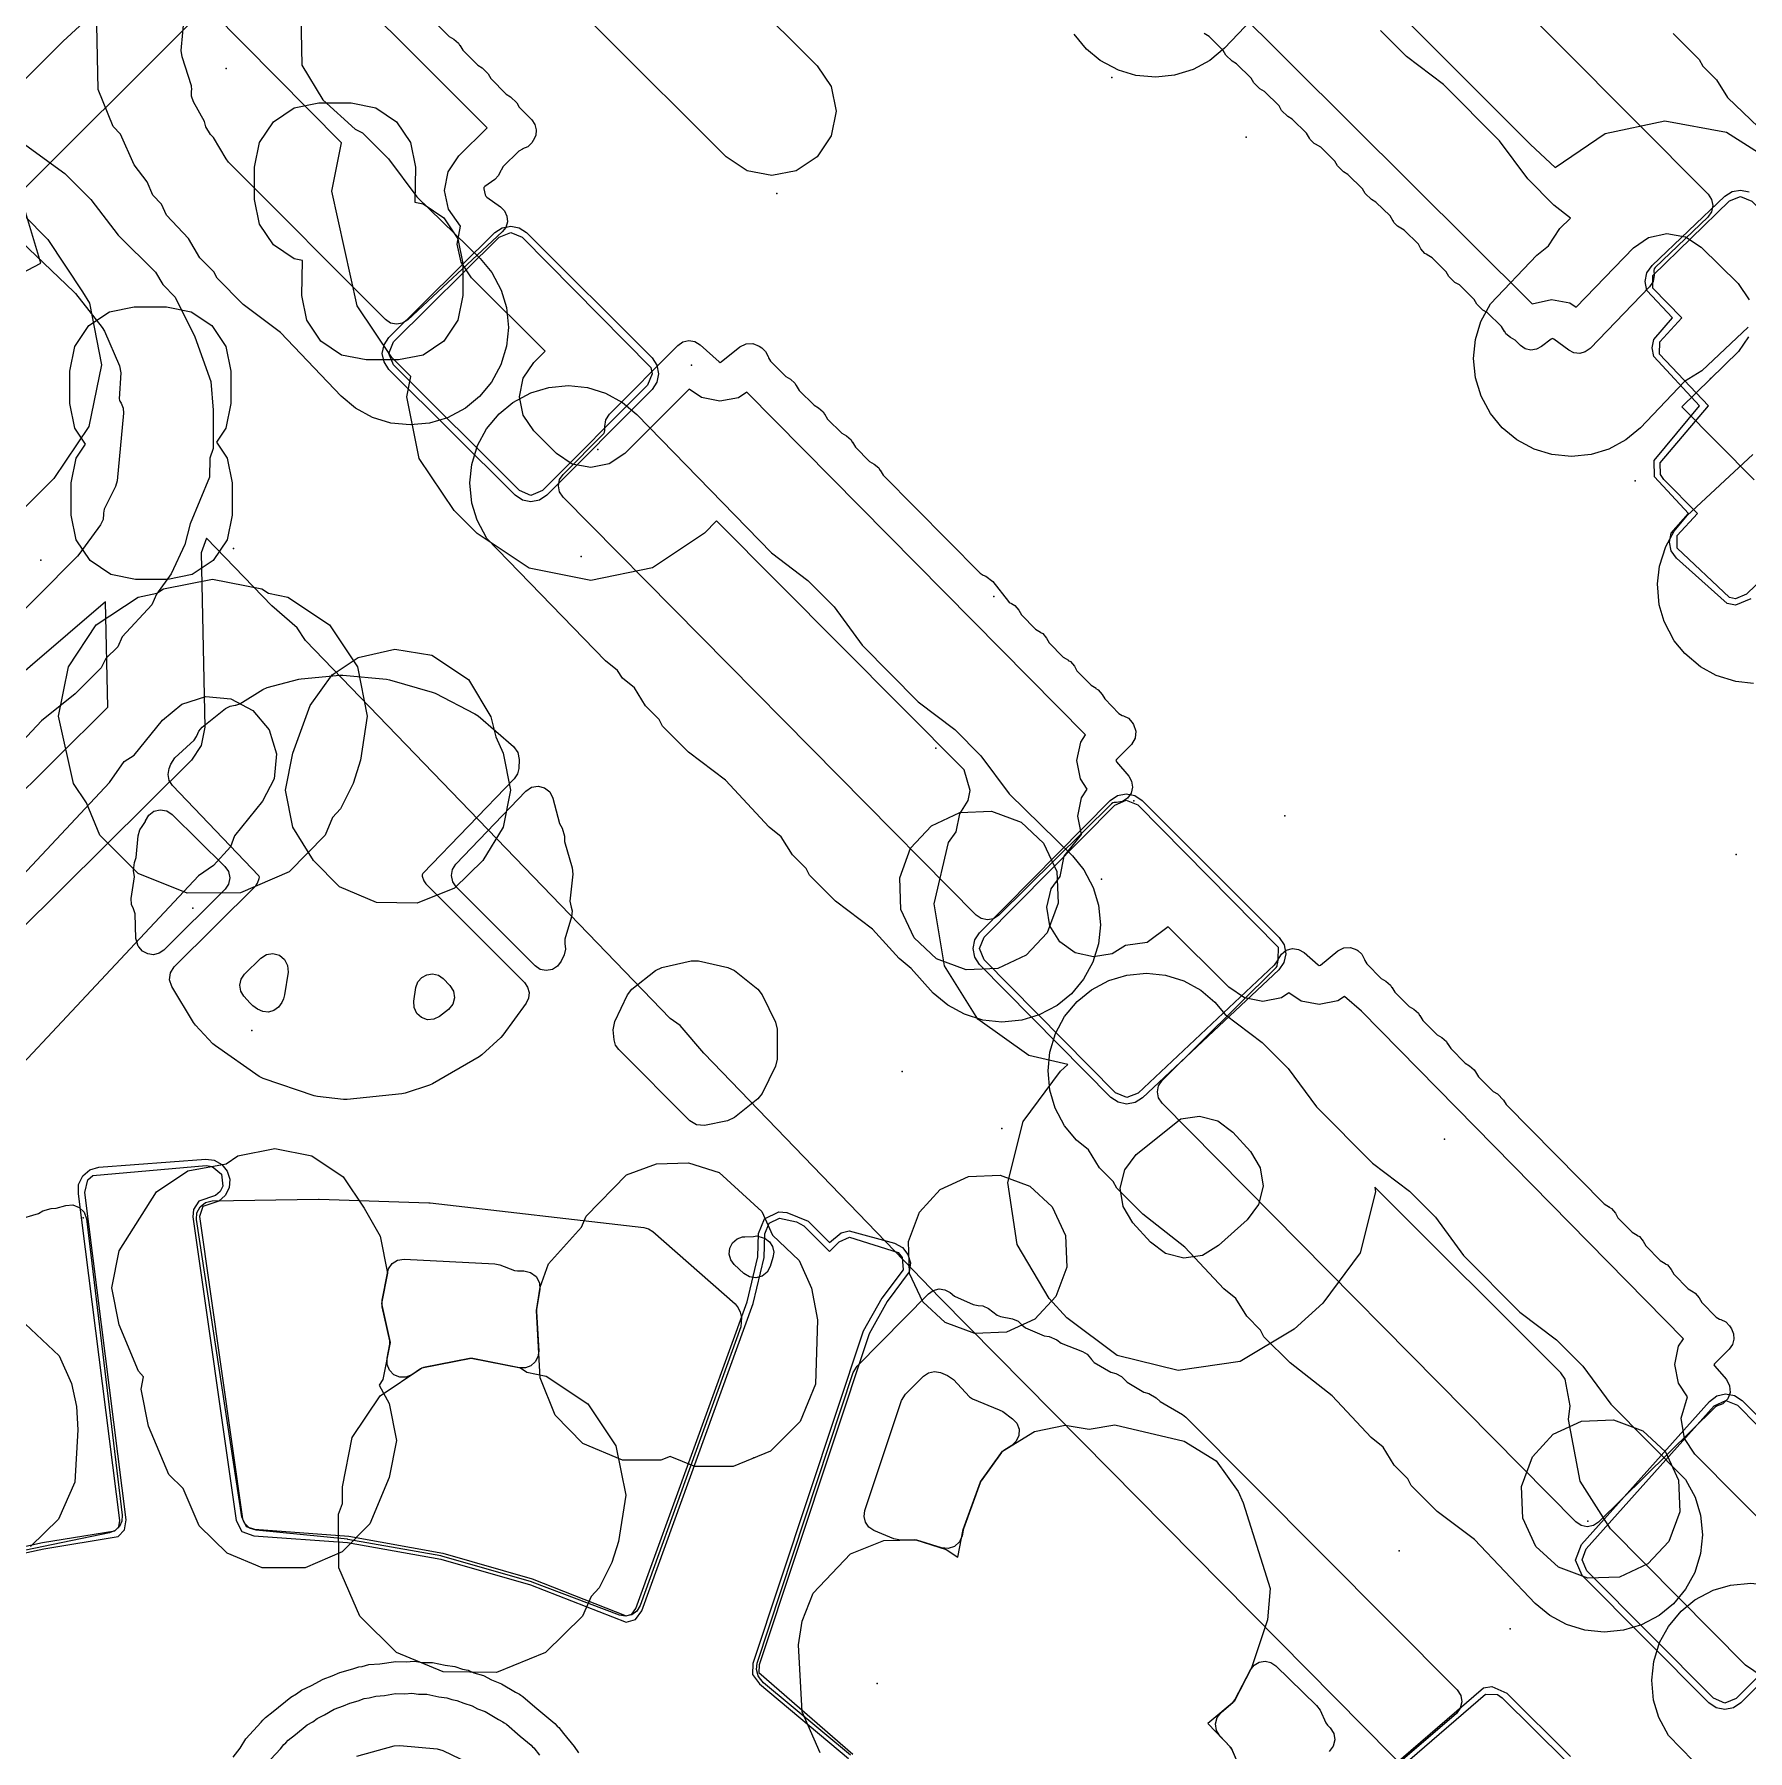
# Model space of a CAD drawing. Header units: metres. Extents: x -2677 to -840, y 169 to 1487.
# Drawn here: x -2254.5 to -2201.3, y 759.4 to 812.7 of the extents above; entities that cross this region are included whole.
import ezdxf

# ---------------------------------------------------------------- set-up
doc = ezdxf.new("R2010")
doc.units = ezdxf.units.M
for name, color, linetype in [('AI_GREENING_ALLOWED_ZONE', 4, 'Continuous'), ('AI_GREENING_EXCLUSIONS', 1, 'Continuous'), ('AI_GREENING_LAWN', 82, 'Continuous'), ('AI_GREENING_REJECTED', 6, 'Continuous')]:
    doc.layers.add(name, color=color, linetype=linetype)

msp = doc.modelspace()

# ---------------------------------------------------------------- linework, layer by layer
at = {"layer": 'AI_GREENING_ALLOWED_ZONE'}
for points in [[(-2248.009, 782.813), (-2248.105, 782.974), (-2248.134, 783.16), (-2248.093, 783.344), (-2247.987, 783.499), (-2247.484, 783.997), (-2247.31, 784.11), (-2247.105, 784.142), (-2246.905, 784.088), (-2246.744, 783.957), (-2246.649, 783.773), (-2246.638, 783.565), (-2246.749, 782.857), (-2246.783, 782.738), (-2246.833, 782.622), (-2246.931, 782.473), (-2247.075, 782.368), (-2247.247, 782.32), (-2247.425, 782.336), (-2247.586, 782.413), (-2247.733, 782.52), (-2247.815, 782.594), (-2248.009, 782.813)], [(-2241.927, 782.189), (-2242.104, 782.1), (-2242.302, 782.086), (-2242.489, 782.15), (-2242.637, 782.282), (-2242.722, 782.461), (-2242.731, 782.659), (-2242.664, 783.085), (-2242.604, 783.257), (-2242.485, 783.396), (-2242.325, 783.483), (-2242.144, 783.507), (-2241.967, 783.465), (-2241.817, 783.361), (-2241.608, 783.152), (-2241.494, 782.976), (-2241.463, 782.769), (-2241.518, 782.568), (-2241.652, 782.406), (-2241.927, 782.189)], [(-2243.544, 774.217), (-2243.517, 774.349), (-2243.402, 774.514), (-2243.231, 774.621), (-2243.032, 774.651), (-2240.21, 774.507), (-2240.055, 774.474), (-2239.601, 774.298), (-2239.511, 774.281), (-2239.308, 774.281), (-2239.099, 774.235), (-2238.928, 774.106), (-2238.827, 773.916), (-2238.815, 773.702), (-2238.914, 773.081), (-2238.917, 773.028), (-2238.849, 771.795), (-2238.872, 771.615), (-2238.957, 771.456), (-2239.094, 771.337), (-2239.264, 771.275), (-2239.446, 771.277), (-2240.899, 771.566), (-2240.996, 771.566), (-2242.43, 771.281), (-2242.519, 771.244), (-2242.793, 771.061), (-2242.973, 770.987), (-2243.168, 770.987), (-2243.348, 771.061), (-2243.486, 771.199), (-2243.561, 771.379), (-2243.561, 771.574), (-2243.475, 772.005), (-2243.476, 772.107), (-2243.714, 773.166), (-2243.716, 773.373), (-2243.548, 774.218), (-2243.544, 774.217)], [(-2228.436, 766.226), (-2228.59, 766.329), (-2228.695, 766.48), (-2228.739, 766.66), (-2228.714, 766.844), (-2227.577, 770.261), (-2227.456, 770.456), (-2226.897, 771.014), (-2226.737, 771.121), (-2226.549, 771.16), (-2226.36, 771.125), (-2226.145, 771.04), (-2225.96, 770.913), (-2225.461, 770.368), (-2225.37, 770.306), (-2224.54, 769.974), (-2224.432, 769.915), (-2224.123, 769.692), (-2223.99, 769.55), (-2223.922, 769.367), (-2223.929, 769.172), (-2224.01, 768.995), (-2224.152, 768.862), (-2224.398, 768.71), (-2224.468, 768.644), (-2225.102, 767.761), (-2225.134, 767.7), (-2225.651, 766.269), (-2225.661, 766.233), (-2225.696, 766.06), (-2225.778, 765.868), (-2225.932, 765.726), (-2226.129, 765.66), (-2226.337, 765.68), (-2227.096, 765.92), (-2227.177, 765.931), (-2227.604, 765.92), (-2227.814, 765.96), (-2228.436, 766.226)]]:
    msp.add_lwpolyline(points, close=True, dxfattribs=at)
msp.add_lwpolyline([(-2217.038, 758.785), (-2217.311, 759.43), (-2217.361, 759.506), (-2217.685, 759.841), (-2217.793, 760.013), (-2217.824, 760.214), (-2217.773, 760.411), (-2217.647, 760.571), (-2217.278, 760.882), (-2217.278, 760.882), (-2217.218, 760.958), (-2216.737, 761.889), (-2216.623, 762.035), (-2216.463, 762.129), (-2216.281, 762.159), (-2216.099, 762.12), (-2215.945, 762.018), (-2214.677, 760.788), (-2214.57, 760.637), (-2214.391, 760.244), (-2214.34, 760.172), (-2214.26, 760.092), (-2214.148, 759.921), (-2214.114, 759.72), (-2214.162, 759.522), (-2214.286, 759.36)], dxfattribs=at)
at = {"layer": 'AI_GREENING_EXCLUSIONS'}
for points in [[(-2241.195, 823.897), (-2253.628, 812.473), (-2259.132, 807)], [(-2238.901, 820.377), (-2230.197, 811.715), (-2229.763, 811.067), (-2229.61, 810.301), (-2229.762, 809.536), (-2230.195, 808.887), (-2230.844, 808.453), (-2231.609, 808.3), (-2232.374, 808.452), (-2233.024, 808.885), (-2240.79, 816.642)], [(-2215.861, 817.102), (-2208.036, 809.269), (-2207.266, 808.554), (-2205.716, 809.607), (-2203.86, 810.001), (-2201.94, 809.655), (-2200.298, 808.602)], [(-2198.87, 764.501), (-2202.922, 768.59), (-2203.245, 769.078), (-2203.356, 769.713), (-2203.152, 770.368), (-2203.437, 770.799), (-2203.548, 771.372), (-2203.431, 771.946), (-2203.279, 772.172), (-2213.288, 782.354), (-2213.81, 782.81), (-2214.024, 782.668), (-2214.598, 782.556), (-2215.156, 782.666), (-2215.545, 782.921), (-2215.772, 782.769), (-2216.346, 782.655), (-2216.92, 782.769), (-2217.407, 783.094), (-2219.289, 784.974), (-2219.946, 784.483), (-2220.621, 784.385), (-2221.029, 784.13), (-2221.606, 784.034), (-2222.177, 784.165), (-2222.177, 784.165), (-2222.653, 784.505), (-2222.963, 785.002), (-2223.06, 785.579), (-2222.928, 786.149), (-2222.65, 786.538), (-2222.521, 787.166), (-2221.988, 787.835), (-2222.101, 788.405), (-2221.987, 788.979), (-2221.807, 789.25), (-2222.014, 789.562), (-2222.125, 790.137), (-2222.009, 790.709), (-2221.855, 790.937), (-2232.383, 801.572), (-2232.642, 801.401), (-2233.218, 801.291), (-2233.792, 801.41), (-2234.178, 801.673), (-2236.172, 799.672), (-2236.658, 799.346), (-2237.232, 799.231), (-2237.806, 799.344), (-2238.293, 799.669), (-2239.001, 800.375), (-2239.327, 800.861), (-2239.442, 801.435), (-2239.329, 802.009), (-2239.005, 802.496), (-2238.652, 802.85), (-2240.937, 805.129), (-2241.261, 805.609), (-2241.378, 806.176), (-2241.275, 806.731), (-2241.652, 807.258), (-2241.773, 807.839), (-2241.659, 808.422), (-2241.328, 808.915), (-2240.451, 809.781), (-2246.537, 815.87)], [(-2219.261, 815.544), (-2207.981, 804.323), (-2207.382, 804.457), (-2206.807, 804.345), (-2206.61, 804.214), (-2204.836, 806.054), (-2204.367, 806.377), (-2203.795, 806.501), (-2203.219, 806.398), (-2202.727, 806.082), (-2201.582, 804.954), (-2201.241, 804.439)], [(-2248.209, 814.507), (-2259.413, 803.345)], [(-2215.637, 814.269), (-2217.542, 812.259), (-2217.994, 811.879), (-2218.519, 811.596), (-2219.09, 811.418), (-2219.67, 811.357), (-2220.293, 811.415), (-2220.838, 811.577), (-2221.405, 811.879), (-2221.827, 812.223), (-2222.215, 812.69)], [(-2246.241, 813.296), (-2246.206, 811.736), (-2245.561, 810.655), (-2244.555, 809.747), (-2244.324, 809.63), (-2243.513, 808.819), (-2242.637, 807.637), (-2240.666, 805.722), (-2240.307, 805.287), (-2240.02, 804.746), (-2239.854, 804.204), (-2239.792, 803.587), (-2239.851, 803), (-2240.028, 802.421), (-2240.316, 801.889), (-2240.689, 801.437), (-2241.126, 801.078), (-2241.678, 800.782), (-2242.238, 800.613), (-2242.84, 800.556), (-2243.441, 800.617), (-2244.012, 800.793), (-2244.537, 801.078), (-2244.982, 801.447), (-2246.873, 803.426), (-2248.032, 804.301), (-2248.842, 805.112), (-2248.947, 805.315), (-2249.376, 805.744), (-2249.376, 805.744), (-2249.732, 806.347), (-2250.418, 807.07), (-2250.567, 807.416), (-2250.841, 807.689), (-2251.018, 808.106), (-2251.422, 808.637), (-2251.845, 809.583), (-2252.068, 809.824), (-2252.535, 810.976), (-2252.574, 812.987)], [(-2199.738, 760.946), (-2201.356, 762.037), (-2205.548, 766.273), (-2206.485, 767.753), (-2206.857, 769.668), (-2206.797, 770.095), (-2206.956, 770.917), (-2207.087, 771.114), (-2212.871, 776.886), (-2212.849, 776.738), (-2213.324, 774.846), (-2214.486, 773.279), (-2215.376, 772.474), (-2217.05, 771.471), (-2218.98, 771.186), (-2220.872, 771.661), (-2222.438, 772.824), (-2222.985, 773.428), (-2223.987, 775.101), (-2224.273, 777.031), (-2223.798, 778.923), (-2222.635, 780.49), (-2222.408, 780.696), (-2223.615, 780.974), (-2225.203, 782.107), (-2226.236, 783.762), (-2226.558, 785.686), (-2226.119, 787.587), (-2225.879, 787.924), (-2225.766, 788.479), (-2225.503, 788.896), (-2225.442, 789.208), (-2225.442, 789.208), (-2225.633, 789.85), (-2233.32, 797.576), (-2233.693, 797.201), (-2235.314, 796.115), (-2237.226, 795.731), (-2239.14, 796.109), (-2240.764, 797.19), (-2241.472, 797.896), (-2242.559, 799.517), (-2242.942, 801.429), (-2242.818, 802.061), (-2243.408, 802.65), (-2244.487, 804.252), (-2245.273, 807.817), (-2244.979, 809.321), (-2249.025, 813.408)], [(-2201.268, 803.589), (-2202.708, 802.242), (-2203.252, 801.902), (-2204.611, 800.465), (-2205.068, 800.09), (-2205.602, 799.805), (-2206.151, 799.637), (-2206.759, 799.574), (-2207.369, 799.637), (-2207.92, 799.804), (-2208.453, 800.09), (-2208.911, 800.465), (-2209.276, 800.909), (-2209.569, 801.452), (-2209.741, 802.02), (-2209.8, 802.618), (-2209.741, 803.208), (-2209.572, 803.766), (-2209.276, 804.32), (-2207.836, 805.832), (-2207.473, 806.123), (-2207.12, 806.654), (-2206.789, 806.984), (-2207.306, 807.387), (-2208.116, 808.197), (-2208.992, 809.38), (-2210.733, 811.134), (-2211.883, 812.002), (-2212.694, 812.812)], [(-2203.598, 812.715), (-2202.788, 811.905), (-2202.682, 811.701), (-2202.253, 811.273), (-2201.912, 810.722), (-2200.477, 809.351)], [(-2257.854, 810.105), (-2254.097, 806.317), (-2253.02, 804.691), (-2252.809, 804.336), (-2252.436, 802.421), (-2252.824, 800.509), (-2253.915, 798.892), (-2259.126, 793.722)], [(-2254.781, 809.242), (-2253.576, 808.367), (-2252.766, 807.556), (-2251.915, 806.453), (-2250.754, 805.305), (-2250.524, 804.917), (-2250.146, 804.527), (-2249.536, 803.295), (-2249.032, 801.904), (-2248.964, 801.011), (-2248.964, 799.824), (-2249.068, 799.523), (-2249.082, 798.931), (-2249.68, 797.487), (-2249.847, 796.843), (-2250.269, 795.934), (-2250.723, 795.301), (-2250.865, 794.97), (-2251.789, 793.972), (-2251.93, 793.668), (-2252.299, 793.3), (-2252.44, 793.011), (-2253.25, 792.201), (-2254.301, 791.367), (-2257.898, 787.525)], [(-2201.185, 795.154), (-2201.666, 794.96), (-2201.926, 795.009), (-2201.926, 795.009), (-2203.496, 796.419), (-2203.657, 796.647), (-2203.716, 796.92), (-2203.664, 797.195), (-2203.124, 797.805), (-2204.175, 798.941), (-2204.191, 799.451), (-2202.779, 801.147), (-2204.205, 802.682), (-2204.257, 802.947), (-2204.204, 803.212), (-2203.617, 803.881), (-2204.42, 804.732), (-2204.475, 805.008), (-2204.418, 805.283), (-2204.257, 805.513), (-2201.992, 807.661), (-2201.766, 807.805), (-2201.504, 807.853), (-2201.242, 807.8)], [(-2256.556, 804.414), (-2254.32, 805.582), (-2254.905, 807.552)], [(-2201.258, 803.291), (-2201.566, 802.833), (-2203.329, 801.123), (-2201.081, 798.852)], [(-2201.105, 792.522), (-2201.658, 792.584), (-2202.266, 792.776), (-2202.755, 793.046), (-2203.24, 793.454), (-2203.565, 793.856), (-2203.879, 794.453), (-2204.03, 794.968), (-2204.088, 795.623), (-2204.027, 796.171), (-2203.831, 796.786), (-2203.831, 796.786), (-2203.573, 797.254), (-2203.162, 797.746), (-2201.129, 799.639)], [(-2208.834, 755.688), (-2226.373, 773.439), (-2233.718, 781.044), (-2234.452, 781.909), (-2234.76, 782.123), (-2246.097, 793.86), (-2246.354, 794.259), (-2247.14, 794.939), (-2249.167, 797.038), (-2249.339, 796.586), (-2249.223, 791.176), (-2249.339, 790.603), (-2249.639, 790.145), (-2255.01, 784.817)], [(-2257.122, 786.947), (-2252.236, 791.794), (-2252.307, 795.06), (-2256.929, 791.111)], [(-2272.195, 768.089), (-2252.181, 789.449), (-2251.724, 790.106), (-2251.416, 790.301), (-2250.539, 791.387), (-2249.94, 791.887), (-2249.195, 792.12), (-2248.418, 792.05), (-2247.727, 791.688), (-2247.227, 791.089), (-2246.994, 790.344), (-2247.064, 789.567), (-2247.426, 788.876), (-2248.301, 787.791), (-2248.426, 787.45), (-2248.954, 786.876), (-2249.415, 786.551), (-2269.124, 765.516)], [(-2272.195, 768.089), (-2252.181, 789.449), (-2251.724, 790.106), (-2251.416, 790.301), (-2250.539, 791.387), (-2249.94, 791.887), (-2249.195, 792.12), (-2248.418, 792.05), (-2247.727, 791.688), (-2247.227, 791.089), (-2246.994, 790.344), (-2247.064, 789.567), (-2247.426, 788.876), (-2248.301, 787.791), (-2248.426, 787.45), (-2248.954, 786.876), (-2249.415, 786.551), (-2269.124, 765.516)], [(-2256.351, 765.396), (-2254.267, 765.849), (-2252.016, 766.206), (-2251.896, 766.331), (-2251.867, 766.535), (-2253.149, 776.677), (-2253.143, 776.97), (-2253.018, 777.236), (-2252.795, 777.427), (-2252.513, 777.509), (-2249.195, 777.752), (-2248.93, 777.721), (-2248.696, 777.592), (-2248.527, 777.386), (-2248.448, 777.132), (-2248.469, 776.866), (-2248.589, 776.627), (-2248.788, 776.451), (-2249.283, 776.288), (-2249.391, 775.976), (-2248.056, 766.582), (-2247.942, 766.346), (-2247.676, 766.258), (-2244.752, 766.043), (-2241.83, 765.521), (-2239.047, 764.723), (-2236.131, 763.576), (-2235.957, 763.628), (-2235.83, 763.804), (-2232.373, 773.327), (-2232.041, 774.724), (-2232.022, 775.445), (-2231.834, 775.904), (-2231.388, 776.123), (-2231.137, 776.101), (-2230.472, 775.824), (-2229.815, 775.166), (-2229.448, 775.469), (-2229.204, 775.53), (-2227.793, 775.143), (-2227.55, 775.011), (-2227.378, 774.796), (-2227.301, 774.531), (-2227.334, 774.257), (-2228.023, 773.334), (-2228.582, 772.331), (-2231.997, 762.045), (-2232.008, 761.811), (-2229.084, 759.28)], [(-2256.296, 765.204), (-2254.224, 765.653), (-2251.918, 766.03), (-2251.717, 766.239), (-2251.667, 766.549), (-2252.952, 776.715), (-2252.859, 777.115), (-2252.7, 777.251), (-2249.18, 777.553), (-2248.991, 777.53), (-2248.703, 777.291), (-2248.662, 776.92), (-2248.747, 776.749), (-2248.89, 776.623), (-2249.408, 776.445), (-2249.578, 776.19), (-2249.591, 775.959), (-2248.251, 766.536), (-2248.077, 766.194), (-2247.703, 766.059), (-2244.787, 765.846), (-2241.885, 765.329), (-2239.102, 764.531), (-2236.135, 763.375), (-2235.843, 763.462), (-2235.646, 763.726), (-2232.182, 773.267), (-2231.842, 774.698), (-2231.822, 775.439), (-2231.687, 775.767), (-2231.369, 775.924), (-2230.836, 775.811), (-2230.614, 775.683), (-2229.816, 774.883), (-2229.514, 775.185), (-2229.192, 775.33), (-2227.679, 774.858), (-2227.555, 774.704), (-2227.524, 774.319), (-2228.191, 773.442), (-2228.766, 772.411), (-2232.192, 762.093), (-2232.201, 761.75), (-2231.988, 761.464), (-2229.227, 759.14)], [(-2254.976, 772.803), (-2253.752, 771.644), (-2253.366, 770.788), (-2253.211, 770.069), (-2253.172, 769.352), (-2253.266, 767.726), (-2253.764, 766.576), (-2254.641, 765.72)], [(-2230.104, 759.312), (-2230.661, 760.585), (-2230.776, 762.675), (-2230.66, 763.402), (-2230.32, 764.277), (-2229.16, 765.499), (-2228.13, 765.906), (-2228.13, 765.906), (-2227.136, 765.933), (-2226.187, 765.632), (-2225.828, 765.393), (-2225.658, 766.251), (-2225.122, 767.733), (-2224.44, 768.684), (-2223.445, 769.301), (-2222.492, 769.49), (-2221.744, 769.368), (-2220.947, 769.498), (-2218.796, 769.001), (-2217.801, 768.384), (-2217.119, 767.433), (-2216.96, 767.083), (-2216.119, 764.415), (-2216.2, 763.446), (-2216.704, 761.954), (-2217.241, 760.914), (-2218.055, 760.226), (-2217.329, 759.473), (-2217.029, 758.763)], [(-2201.446, 757.497), (-2203.75, 759.855), (-2204.047, 760.417), (-2204.207, 760.954), (-2204.266, 761.578), (-2204.204, 762.157), (-2204.021, 762.742), (-2203.75, 763.24), (-2203.351, 763.721), (-2202.931, 764.063), (-2202.931, 764.063), (-2202.353, 764.37), (-2201.82, 764.528), (-2201.19, 764.587), (-2200.632, 764.528), (-2200.025, 764.339), (-2199.521, 764.063), (-2199.059, 763.678), (-2197.166, 761.672), (-2196.052, 760.814), (-2195.242, 760.004), (-2195.13, 759.785), (-2194.712, 759.367)], [(-2248.347, 759.185), (-2248.122, 759.464), (-2247.944, 759.751), (-2247.474, 760.267), (-2247.425, 760.327), (-2247.4, 760.348), (-2247.341, 760.412), (-2247.099, 760.596), (-2246.552, 761.046), (-2246.37, 761.148), (-2246.219, 761.262), (-2245.908, 761.406), (-2245.549, 761.607), (-2245.264, 761.704), (-2245.025, 761.815), (-2244.626, 761.922), (-2244.442, 761.985), (-2244.332, 762.001), (-2244.127, 762.056), (-2243.78, 762.083), (-2243.287, 762.156), (-2242.971, 762.145), (-2242.72, 762.164), (-2242.447, 762.127), (-2242.145, 762.117), (-2241.76, 762.034), (-2241.455, 761.993), (-2241.213, 761.917), (-2241.044, 761.881), (-2240.861, 761.806), (-2240.567, 761.713), (-2240.316, 761.584), (-2240.008, 761.458), (-2239.571, 761.2), (-2239.449, 761.137), (-2239.408, 761.103), (-2239.344, 761.066), (-2238.971, 760.744), (-2238.344, 760.23), (-2238.27, 760.142), (-2238.222, 760.101), (-2238.079, 759.913), (-2237.746, 759.517), (-2237.617, 759.312)], [(-2221.77, 750.754), (-2209.495, 761.332), (-2209.238, 761.372), (-2208.769, 761.169), (-2206.785, 759.202)], [(-2247.169, 759.119), (-2246.874, 759.443), (-2246.768, 759.573), (-2246.708, 759.624), (-2246.63, 759.709), (-2246.4, 759.883), (-2246.039, 760.188), (-2245.871, 760.284), (-2245.735, 760.387), (-2245.502, 760.496), (-2245.2, 760.67), (-2244.914, 760.771), (-2244.715, 760.864), (-2244.455, 760.934), (-2244.268, 761), (-2244.119, 761.024), (-2243.909, 761.08), (-2243.635, 761.101), (-2243.293, 761.156), (-2243.009, 761.149), (-2242.787, 761.166), (-2242.581, 761.14), (-2242.328, 761.134), (-2241.952, 761.057), (-2241.708, 761.026), (-2241.551, 760.976), (-2241.396, 760.945), (-2241.179, 760.859), (-2240.912, 760.775), (-2240.746, 760.688), (-2240.517, 760.598), (-2240.1, 760.351), (-2239.965, 760.28), (-2239.924, 760.247), (-2239.853, 760.205), (-2239.423, 759.835), (-2239.081, 759.554), (-2239.042, 759.507), (-2238.998, 759.47), (-2238.819, 759.241)], [(-2221.646, 750.597), (-2209.428, 761.143), (-2209.063, 761.131), (-2208.91, 761.027), (-2206.926, 759.06)]]:
    msp.add_lwpolyline(points, dxfattribs=at)
for points in [[(-2243.912, 810.41), (-2243.263, 809.976), (-2242.829, 809.328), (-2242.677, 808.562), (-2242.694, 807.474), (-2242.441, 807.424), (-2241.793, 806.99), (-2241.359, 806.341), (-2241.207, 805.576), (-2241.207, 804.576), (-2241.359, 803.811), (-2241.793, 803.162), (-2242.441, 802.728), (-2243.207, 802.576), (-2244.207, 802.576), (-2244.972, 802.728), (-2245.621, 803.162), (-2246.055, 803.811), (-2246.207, 804.576), (-2246.189, 805.664), (-2246.442, 805.714), (-2247.091, 806.148), (-2247.525, 806.797), (-2247.677, 807.562), (-2247.677, 808.562), (-2247.525, 809.328), (-2247.091, 809.976), (-2246.442, 810.41), (-2245.677, 810.562), (-2244.677, 810.562), (-2243.912, 810.41)], [(-2203.479, 797.119), (-2202.842, 797.803), (-2203.888, 798.865), (-2203.991, 799.02), (-2204.002, 799.384), (-2202.507, 801.155), (-2204.02, 802.758), (-2204.019, 803.136), (-2203.333, 803.885), (-2204.235, 804.81), (-2204.234, 805.203), (-2201.854, 807.516), (-2201.505, 807.653), (-2201.159, 807.51), (-2195.355, 801.705), (-2195.211, 801.347), (-2195.253, 801.154), (-2201.324, 795.299), (-2201.667, 795.16), (-2201.852, 795.195), (-2203.474, 796.727), (-2203.479, 797.119)], [(-2239.584, 798.374), (-2243.503, 802.284), (-2243.655, 802.512), (-2243.708, 802.781), (-2243.654, 803.05), (-2243.501, 803.277), (-2240.212, 806.531), (-2239.986, 806.681), (-2239.719, 806.733), (-2239.452, 806.68), (-2239.226, 806.529), (-2235.328, 802.643), (-2235.176, 802.416), (-2235.122, 802.149), (-2235.175, 801.881), (-2235.326, 801.653), (-2238.594, 798.376), (-2238.82, 798.224), (-2239.088, 798.17), (-2239.356, 798.223), (-2239.584, 798.374)], [(-2240.072, 806.389), (-2239.719, 806.533), (-2239.367, 806.387), (-2235.36, 802.339), (-2235.322, 802.148), (-2235.468, 801.794), (-2238.735, 798.517), (-2239.089, 798.37), (-2239.442, 798.516), (-2243.361, 802.426), (-2243.508, 802.781), (-2243.36, 803.135), (-2240.072, 806.389)], [(-2249.002, 803.641), (-2248.568, 802.992), (-2248.416, 802.227), (-2248.416, 801.227), (-2248.568, 800.462), (-2248.862, 800.021), (-2248.528, 799.521), (-2248.376, 798.756), (-2248.376, 797.756), (-2248.528, 796.991), (-2248.962, 796.342), (-2249.611, 795.908), (-2250.376, 795.756), (-2251.376, 795.756), (-2252.141, 795.908), (-2252.79, 796.342), (-2253.224, 796.991), (-2253.376, 797.756), (-2253.376, 798.756), (-2253.224, 799.521), (-2252.93, 799.962), (-2253.264, 800.462), (-2253.416, 801.227), (-2253.416, 802.227), (-2253.264, 802.992), (-2252.83, 803.641), (-2252.181, 804.075), (-2251.416, 804.227), (-2250.416, 804.227), (-2249.651, 804.075), (-2249.002, 803.641)], [(-2235.002, 791.204), (-2235.109, 791.412), (-2235.534, 791.838), (-2235.877, 792.392), (-2236.25, 792.696), (-2236.404, 792.927), (-2236.777, 793.229), (-2240.461, 797.033), (-2240.762, 797.599), (-2240.923, 798.13), (-2240.985, 798.757), (-2240.926, 799.332), (-2240.747, 799.917), (-2240.469, 800.432), (-2240.08, 800.903), (-2239.651, 801.255), (-2239.089, 801.555), (-2238.539, 801.72), (-2237.921, 801.778), (-2237.336, 801.716), (-2236.774, 801.543), (-2236.24, 801.255), (-2235.795, 800.882), (-2231.62, 796.584), (-2230.483, 795.722), (-2229.673, 794.911), (-2228.797, 793.722), (-2227.054, 791.958), (-2225.917, 791.096), (-2225.107, 790.285), (-2224.231, 789.096), (-2222.263, 787.173), (-2221.91, 786.743), (-2221.619, 786.195), (-2221.454, 785.645), (-2221.395, 785.035), (-2221.457, 784.441), (-2221.634, 783.87), (-2221.919, 783.345), (-2222.298, 782.888), (-2222.742, 782.527), (-2223.294, 782.233), (-2223.841, 782.07), (-2224.456, 782.011), (-2225.044, 782.073), (-2225.622, 782.253), (-2226.14, 782.535), (-2226.591, 782.909), (-2227.272, 783.674), (-2227.651, 783.984), (-2228.482, 784.898), (-2229.625, 785.767), (-2230.435, 786.578), (-2230.543, 786.786), (-2230.968, 787.211), (-2231.311, 787.767), (-2231.684, 788.069), (-2233.048, 789.524), (-2234.191, 790.393), (-2235.002, 791.204)], [(-2248.979, 795.77), (-2247.448, 795.466), (-2247.249, 795.333), (-2246.646, 795.213), (-2245.348, 794.346), (-2244.481, 793.048), (-2244.177, 791.517), (-2244.384, 790.147), (-2244.61, 789.422), (-2245.002, 788.632), (-2245.254, 788.361), (-2245.482, 787.817), (-2246.605, 786.673), (-2248.113, 786.026), (-2249.774, 786.011), (-2251.297, 786.631), (-2252.484, 787.817), (-2252.903, 788.819), (-2253.305, 789.422), (-2253.767, 791.517), (-2253.462, 793.048), (-2252.595, 794.346), (-2251.297, 795.213), (-2250.715, 795.329), (-2250.509, 795.466), (-2248.979, 795.77)], [(-2239.954, 790.359), (-2239.727, 789.211), (-2239.957, 788.063), (-2240.586, 787.027), (-2241.46, 786.174), (-2242.621, 785.705), (-2243.887, 785.721), (-2245.034, 786.217), (-2245.844, 787.027), (-2246.485, 788.063), (-2246.715, 789.211), (-2246.488, 790.359), (-2245.952, 791.841), (-2245.27, 792.792), (-2244.462, 793.331), (-2243.322, 793.598), (-2242.167, 793.409), (-2241.029, 792.649), (-2240.331, 791.491), (-2240.185, 790.871), (-2239.954, 790.359)], [(-2221.067, 779.673), (-2225.151, 783.804), (-2225.301, 784.03), (-2225.353, 784.296), (-2225.301, 784.562), (-2225.151, 784.788), (-2221.089, 788.893), (-2220.861, 789.046), (-2220.593, 789.101), (-2220.324, 789.048), (-2220.096, 788.896), (-2215.842, 784.641), (-2215.688, 784.409), (-2215.637, 784.136), (-2215.696, 783.864), (-2215.857, 783.636), (-2220.09, 779.655), (-2220.317, 779.512), (-2220.582, 779.465), (-2220.845, 779.522), (-2221.067, 779.673)], [(-2222.713, 785.702), (-2223.054, 784.785), (-2223.701, 784.086), (-2224.583, 783.677), (-2225.569, 783.638), (-2226.486, 783.979), (-2227.185, 784.626), (-2227.594, 785.508), (-2227.633, 786.494), (-2227.292, 787.411), (-2226.645, 788.11), (-2225.763, 788.519), (-2224.777, 788.558), (-2223.86, 788.217), (-2223.161, 787.57), (-2222.752, 786.688), (-2222.713, 785.702)], [(-2225.009, 784.648), (-2220.946, 788.752), (-2220.592, 788.901), (-2220.237, 788.754), (-2215.873, 784.334), (-2215.879, 783.944), (-2215.994, 783.782), (-2220.227, 779.801), (-2220.578, 779.665), (-2220.925, 779.814), (-2225.009, 783.944), (-2225.153, 784.296), (-2225.009, 784.648)], [(-2220.889, 776.857), (-2220.995, 777.062), (-2221.423, 777.49), (-2221.765, 778.042), (-2222.143, 778.348), (-2222.509, 778.794), (-2222.799, 779.342), (-2222.965, 779.893), (-2223.024, 780.5), (-2222.965, 781.081), (-2222.789, 781.659), (-2222.509, 782.18), (-2222.123, 782.647), (-2221.677, 783.011), (-2221.134, 783.301), (-2220.578, 783.468), (-2219.966, 783.527), (-2219.375, 783.465), (-2218.809, 783.289), (-2218.279, 783.003), (-2217.838, 782.635), (-2217.518, 782.242), (-2216.371, 781.375), (-2215.561, 780.565), (-2214.685, 779.381), (-2212.943, 777.625), (-2211.796, 776.758), (-2210.986, 775.948), (-2210.11, 774.763), (-2208.369, 773.007), (-2207.221, 772.141), (-2206.411, 771.33), (-2205.535, 770.146), (-2203.216, 767.807), (-2202.919, 767.252), (-2202.751, 766.696), (-2202.692, 766.092), (-2202.751, 765.508), (-2202.931, 764.922), (-2203.216, 764.397), (-2203.592, 763.943), (-2204.039, 763.578), (-2204.586, 763.287), (-2205.138, 763.121), (-2205.747, 763.063), (-2206.341, 763.125), (-2206.914, 763.302), (-2207.437, 763.586), (-2207.884, 763.957), (-2209.775, 765.939), (-2210.929, 766.812), (-2211.739, 767.623), (-2211.845, 767.827), (-2212.273, 768.255), (-2212.615, 768.807), (-2212.987, 769.107), (-2214.199, 770.405), (-2215.504, 771.43), (-2216.314, 772.24), (-2216.42, 772.445), (-2216.848, 772.873), (-2217.19, 773.424), (-2217.562, 773.724), (-2218.774, 775.023), (-2220.079, 776.047), (-2220.889, 776.857)], [(-2216.836, 775.874), (-2217.725, 775.068), (-2218.227, 774.767), (-2218.806, 774.682), (-2219.374, 774.824), (-2219.844, 775.173), (-2220.391, 775.777), (-2220.691, 776.279), (-2220.777, 776.858), (-2220.635, 777.426), (-2220.286, 777.896), (-2218.894, 779.002), (-2218.315, 779.087), (-2217.747, 778.945), (-2217.277, 778.596), (-2216.731, 777.992), (-2216.43, 777.49), (-2216.344, 776.911), (-2216.487, 776.343), (-2216.836, 775.874)], [(-2249.754, 777.392), (-2248.559, 777.611), (-2248.195, 777.854), (-2247.047, 778.082), (-2245.899, 777.854), (-2244.926, 777.203), (-2244.275, 776.23), (-2243.776, 775.366), (-2243.548, 774.218), (-2243.737, 773.269), (-2243.465, 772.056), (-2243.693, 770.908), (-2243.807, 770.738), (-2243.493, 770.163), (-2243.265, 769.015), (-2243.493, 767.867), (-2244.099, 766.43), (-2244.953, 765.556), (-2246.1, 765.06), (-2247.443, 765.06), (-2248.526, 765.513), (-2249.4, 766.366), (-2249.899, 767.526), (-2250.337, 767.965), (-2250.975, 769.465), (-2251.203, 770.613), (-2251.127, 770.993), (-2251.285, 771.171), (-2251.879, 772.608), (-2252.107, 773.756), (-2251.879, 774.904), (-2250.727, 776.741), (-2249.754, 777.392)], [(-2235.188, 777.613), (-2234.194, 777.639), (-2233.245, 777.339), (-2231.92, 776.129), (-2231.586, 775.394), (-2230.754, 774.607), (-2230.369, 773.751), (-2230.186, 772.761), (-2230.252, 770.77), (-2230.721, 769.605), (-2231.643, 768.683), (-2232.809, 768.213), (-2233.996, 768.213), (-2234.76, 768.515), (-2235.059, 768.408), (-2236.246, 768.408), (-2237.478, 768.923), (-2238.333, 769.8), (-2238.803, 770.965), (-2238.918, 773.055), (-2238.802, 773.781), (-2238.54, 774.506), (-2237.524, 775.644), (-2237.379, 775.984), (-2236.119, 777.263), (-2235.188, 777.613)], [(-2222.443, 774.401), (-2222.784, 773.484), (-2223.431, 772.785), (-2224.313, 772.376), (-2225.299, 772.337), (-2226.216, 772.678), (-2226.915, 773.325), (-2227.324, 774.207), (-2227.363, 775.193), (-2227.022, 776.11), (-2226.375, 776.809), (-2225.493, 777.218), (-2224.507, 777.258), (-2223.59, 776.916), (-2222.891, 776.269), (-2222.482, 775.388), (-2222.443, 774.401)], [(-2239.217, 771.138), (-2238.615, 771.018), (-2237.317, 770.151), (-2236.45, 768.854), (-2236.145, 767.323), (-2236.367, 765.882), (-2236.579, 765.227), (-2236.971, 764.437), (-2237.22, 764.17), (-2237.492, 763.557), (-2238.636, 762.434), (-2240.159, 761.814), (-2241.82, 761.83), (-2243.264, 762.434), (-2244.408, 763.557), (-2245.056, 765.065), (-2245.071, 766.726), (-2244.947, 767.063), (-2244.947, 767.576), (-2244.643, 769.107), (-2243.776, 770.404), (-2242.478, 771.271), (-2240.947, 771.576), (-2239.417, 771.271), (-2239.217, 771.138)], [(-2202.49, 760.868), (-2206.427, 764.826), (-2206.63, 765.301), (-2206.452, 765.786), (-2202.473, 770.231), (-2202.245, 770.4), (-2201.97, 770.464), (-2201.691, 770.414), (-2201.455, 770.258), (-2197.285, 766.067), (-2197.134, 765.84), (-2197.081, 765.573), (-2197.135, 765.305), (-2197.287, 765.079), (-2201.498, 760.867), (-2201.726, 760.715), (-2201.994, 760.662), (-2202.263, 760.715), (-2202.49, 760.868)], [(-2206.303, 765.653), (-2202.324, 770.098), (-2201.964, 770.264), (-2201.597, 770.117), (-2197.319, 765.764), (-2197.281, 765.573), (-2197.428, 765.22), (-2201.64, 761.008), (-2201.994, 760.862), (-2202.348, 761.009), (-2206.285, 764.967), (-2206.43, 765.306), (-2206.303, 765.653)], [(-2203.394, 766.801), (-2203.735, 765.884), (-2204.382, 765.185), (-2205.264, 764.776), (-2206.25, 764.737), (-2207.167, 765.078), (-2207.866, 765.725), (-2208.275, 766.607), (-2208.314, 767.593), (-2207.973, 768.51), (-2207.326, 769.209), (-2206.444, 769.618), (-2205.458, 769.657), (-2204.541, 769.316), (-2203.842, 768.669), (-2203.433, 767.787), (-2203.394, 766.801)]]:
    msp.add_lwpolyline(points, close=True, dxfattribs=at)
at = {"layer": 'AI_GREENING_LAWN'}
for points in [[(-2214.039, 819.305), (-2202.516, 807.726), (-2202.407, 807.561), (-2202.37, 807.368), (-2202.412, 807.175), (-2202.524, 807.012), (-2204.161, 805.443), (-2204.189, 805.402), (-2204.198, 805.354), (-2204.193, 805.213), (-2204.226, 805.016), (-2204.332, 804.848), (-2206.182, 802.929), (-2206.329, 802.824), (-2206.503, 802.777), (-2206.682, 802.795), (-2206.843, 802.876), (-2207.304, 803.223), (-2207.348, 803.242), (-2207.391, 803.222), (-2207.688, 802.989), (-2207.847, 802.906), (-2208.025, 802.884), (-2208.199, 802.926), (-2208.348, 803.028), (-2208.509, 803.187), (-2208.654, 803.268), (-2208.799, 803.391), (-2208.835, 803.458), (-2208.84, 803.455), (-2208.935, 803.611), (-2209.375, 804.046), (-2209.515, 804.124), (-2209.705, 804.313), (-2209.785, 804.453), (-2210.241, 804.905), (-2210.381, 804.983), (-2210.571, 805.172), (-2210.651, 805.311), (-2211.089, 805.748), (-2211.246, 805.841), (-2211.243, 805.847), (-2211.311, 805.882), (-2211.435, 806.027), (-2211.516, 806.17), (-2211.955, 806.607), (-2212.112, 806.7), (-2212.111, 806.702), (-2212.161, 806.727), (-2212.277, 806.842), (-2212.301, 806.892), (-2212.304, 806.89), (-2212.398, 807.047), (-2212.838, 807.481), (-2212.978, 807.56), (-2213.169, 807.748), (-2213.248, 807.888), (-2213.704, 808.34), (-2213.844, 808.419), (-2214.034, 808.607), (-2214.114, 808.747), (-2214.552, 809.183), (-2214.709, 809.277), (-2214.708, 809.279), (-2214.758, 809.303), (-2214.874, 809.418), (-2214.899, 809.468), (-2214.901, 809.467), (-2214.995, 809.623), (-2215.435, 810.058), (-2215.575, 810.136), (-2215.766, 810.325), (-2215.845, 810.464), (-2216.301, 810.916), (-2216.441, 810.995), (-2216.631, 811.183), (-2216.711, 811.323), (-2217.167, 811.775), (-2217.307, 811.854), (-2217.497, 812.043), (-2217.577, 812.182), (-2218.015, 812.618), (-2218.172, 812.712)], [(-2242.096, 813.09), (-2241.632, 812.622), (-2241.488, 812.54), (-2241.344, 812.417), (-2241.308, 812.348), (-2241.303, 812.352), (-2241.21, 812.195), (-2240.745, 811.727), (-2240.606, 811.648), (-2240.418, 811.457), (-2240.339, 811.317), (-2239.859, 810.832), (-2239.72, 810.752), (-2239.531, 810.562), (-2239.453, 810.422), (-2239.066, 810.03), (-2238.967, 809.886), (-2238.924, 809.718), (-2238.941, 809.544), (-2239.016, 809.387), (-2239.062, 809.323), (-2239.189, 809.199), (-2239.351, 809.128), (-2239.354, 809.127), (-2239.469, 809.063), (-2239.954, 808.583), (-2240.019, 808.469), (-2240.021, 808.464), (-2240.093, 808.304), (-2240.216, 808.18), (-2240.521, 807.963), (-2240.551, 807.931), (-2240.55, 807.887), (-2240.511, 807.701), (-2240.494, 807.659), (-2240.463, 807.627), (-2240.034, 807.327), (-2239.909, 807.202), (-2239.835, 807.04), (-2239.823, 806.863), (-2239.873, 806.693), (-2239.979, 806.552), (-2242.917, 803.817), (-2243.079, 803.716), (-2243.267, 803.683), (-2243.454, 803.723), (-2243.612, 803.829), (-2248.486, 808.716), (-2248.563, 808.817), (-2248.954, 809.485), (-2249.051, 809.579), (-2249.188, 809.817), (-2249.228, 809.978), (-2249.579, 810.591), (-2249.639, 810.764), (-2249.633, 810.947), (-2249.63, 810.96), (-2249.637, 811.089), (-2249.93, 811.986), (-2249.953, 812.183), (-2249.859, 813.302)], [(-2257.041, 808.266), (-2253.29, 804.69), (-2253.243, 804.638), (-2252.411, 803.584), (-2252.344, 803.473), (-2251.878, 802.397), (-2251.837, 802.171), (-2251.881, 801.367), (-2251.878, 801.331), (-2251.864, 801.298), (-2251.822, 801.229), (-2251.762, 801.081), (-2251.752, 800.922), (-2251.951, 798.821), (-2252, 798.647), (-2252.347, 797.945), (-2252.372, 797.813), (-2252.37, 797.798), (-2252.385, 797.619), (-2252.463, 797.457), (-2253.133, 796.535), (-2253.183, 796.477), (-2259.494, 790.122)], [(-2255.022, 775.876), (-2254.391, 776.063), (-2254.255, 776.149), (-2253.999, 776.225), (-2253.837, 776.228), (-2253.542, 776.317), (-2253.327, 776.334), (-2253.124, 776.257), (-2252.973, 776.103), (-2252.901, 775.899), (-2251.786, 766.699), (-2251.798, 766.515), (-2251.877, 766.347), (-2252.011, 766.219), (-2252.182, 766.149), (-2256.3, 765.305)], [(-2229.162, 759.244), (-2231.869, 761.495), (-2231.992, 761.646), (-2232.026, 761.711), (-2232.083, 761.903), (-2232.059, 762.102), (-2229.074, 771.133), (-2228.955, 771.328), (-2226.738, 773.574), (-2226.588, 773.678), (-2226.41, 773.722), (-2226.228, 773.698), (-2226.067, 773.611), (-2225.927, 773.497), (-2225.354, 773.238), (-2225.196, 773.213), (-2225.046, 773.202), (-2224.876, 773.118), (-2224.599, 772.909), (-2224.599, 772.909), (-2224.498, 772.864), (-2224.129, 772.791), (-2223.955, 772.721), (-2223.841, 772.612), (-2223.722, 772.516), (-2223.148, 772.268), (-2222.988, 772.245), (-2222.75, 772.145), (-2222.613, 772.039), (-2221.951, 771.782), (-2221.81, 771.698), (-2221.703, 771.572), (-2221.677, 771.529), (-2221.592, 771.444), (-2221.075, 771.136), (-2220.916, 771.093), (-2220.745, 771.009), (-2220.694, 770.951), (-2220.689, 770.956), (-2220.56, 770.827), (-2220.043, 770.519), (-2219.888, 770.476), (-2219.661, 770.343), (-2219.544, 770.223), (-2218.85, 769.827), (-2218.743, 769.745), (-2210.308, 761.27), (-2210.197, 761.099), (-2210.163, 760.897), (-2210.213, 760.699), (-2210.337, 760.537), (-2214.704, 756.792)], [(-2244.501, 759.215), (-2243.338, 759.533), (-2243.159, 759.548), (-2242.001, 759.438), (-2241.832, 759.392), (-2240.775, 758.886)]]:
    msp.add_lwpolyline(points, dxfattribs=at)
for points in [[(-2231.65, 802.537), (-2231.174, 802.058), (-2231.03, 801.976), (-2230.886, 801.852), (-2230.851, 801.784), (-2230.845, 801.787), (-2230.752, 801.63), (-2230.293, 801.169), (-2230.15, 801.087), (-2230.006, 800.963), (-2229.97, 800.895), (-2229.965, 800.898), (-2229.872, 800.741), (-2229.431, 800.297), (-2229.287, 800.216), (-2229.143, 800.092), (-2229.108, 800.024), (-2229.102, 800.027), (-2229.009, 799.87), (-2228.568, 799.426), (-2228.425, 799.344), (-2228.281, 799.22), (-2228.245, 799.152), (-2228.239, 799.155), (-2228.147, 798.998), (-2225.131, 795.952), (-2225.04, 795.894), (-2224.961, 795.865), (-2224.734, 795.699), (-2224.253, 795.072), (-2224.226, 795.046), (-2224.158, 795.013), (-2224.161, 795.007), (-2224.053, 794.949), (-2223.93, 794.804), (-2223.85, 794.66), (-2223.411, 794.214), (-2223.254, 794.12), (-2223.258, 794.114), (-2223.19, 794.078), (-2223.068, 793.933), (-2222.987, 793.788), (-2222.548, 793.343), (-2222.392, 793.248), (-2222.395, 793.243), (-2222.327, 793.207), (-2222.205, 793.061), (-2222.125, 792.917), (-2221.686, 792.472), (-2221.529, 792.377), (-2221.533, 792.371), (-2221.465, 792.335), (-2221.343, 792.19), (-2221.262, 792.046), (-2220.823, 791.6), (-2220.72, 791.538), (-2220.682, 791.526), (-2220.527, 791.447), (-2220.409, 791.32), (-2220.368, 791.257), (-2220.292, 791.047), (-2220.314, 790.825), (-2220.431, 790.635), (-2220.893, 790.165), (-2220.915, 790.131), (-2220.895, 790.096), (-2220.518, 789.653), (-2220.425, 789.49), (-2220.399, 789.305), (-2220.443, 789.123), (-2220.551, 788.97), (-2220.708, 788.867), (-2220.891, 788.829), (-2220.965, 788.828), (-2221.009, 788.819), (-2221.047, 788.794), (-2224.55, 785.33), (-2224.713, 785.222), (-2224.905, 785.185), (-2225.096, 785.224), (-2225.257, 785.334), (-2238.092, 798.318), (-2238.199, 798.48), (-2238.236, 798.671), (-2238.198, 798.861), (-2238.09, 799.023), (-2236.826, 800.292), (-2236.8, 800.333), (-2236.792, 800.382), (-2236.799, 800.51), (-2236.766, 800.715), (-2236.654, 800.889), (-2234.522, 803.028), (-2234.367, 803.134), (-2234.183, 803.175), (-2233.997, 803.145), (-2233.836, 803.049), (-2233.242, 802.52), (-2233.209, 802.5), (-2233.175, 802.518), (-2232.596, 802.986), (-2232.406, 803.081), (-2232.193, 803.089), (-2231.996, 803.008), (-2231.918, 802.954), (-2231.798, 802.836), (-2231.724, 802.685), (-2231.711, 802.641), (-2231.65, 802.537)], [(-2246.303, 792.657), (-2246.224, 792.671), (-2245.032, 792.788), (-2244.937, 792.788), (-2243.573, 792.663), (-2243.48, 792.645), (-2242.156, 792.261), (-2242.065, 792.225), (-2240.829, 791.585), (-2240.732, 791.52), (-2239.627, 790.57), (-2239.494, 790.387), (-2239.454, 790.164), (-2239.468, 789.891), (-2239.509, 789.719), (-2239.608, 789.571), (-2242.449, 786.621), (-2242.473, 786.586), (-2242.466, 786.544), (-2242.414, 786.398), (-2242.356, 786.307), (-2239.294, 783.242), (-2239.194, 783.098), (-2239.15, 782.928), (-2239.167, 782.753), (-2239.243, 782.595), (-2239.959, 781.607), (-2240.028, 781.529), (-2240.615, 780.998), (-2240.7, 780.936), (-2242.15, 780.095), (-2242.245, 780.052), (-2242.997, 779.807), (-2243.101, 779.785), (-2244.805, 779.611), (-2244.912, 779.612), (-2245.719, 779.703), (-2245.823, 779.726), (-2247.407, 780.263), (-2247.533, 780.326), (-2248.894, 781.273), (-2248.973, 781.341), (-2249.514, 781.919), (-2249.577, 782.002), (-2250.247, 783.113), (-2250.316, 783.322), (-2250.289, 783.54), (-2250.171, 783.726), (-2247.64, 786.239), (-2247.582, 786.33), (-2247.529, 786.475), (-2247.522, 786.517), (-2247.545, 786.552), (-2250.226, 789.363), (-2250.327, 789.519), (-2250.364, 789.7), (-2250.333, 789.883), (-2250.281, 790.022), (-2250.151, 790.215), (-2249.551, 790.766), (-2249.479, 790.886), (-2249.475, 790.902), (-2249.411, 791.05), (-2249.303, 791.17), (-2248.578, 791.749), (-2248.438, 791.828), (-2248.281, 791.859), (-2248.256, 791.859), (-2248.134, 791.896), (-2247.416, 792.34), (-2247.281, 792.398), (-2246.303, 792.657)], [(-2238.406, 788.969), (-2238.199, 788.177), (-2238.117, 788.037), (-2238.049, 787.787), (-2238.048, 787.615), (-2237.804, 786.802), (-2237.786, 786.604), (-2237.879, 785.766), (-2237.844, 785.576), (-2237.812, 785.469), (-2237.831, 785.28), (-2238.038, 784.589), (-2238.038, 784.451), (-2238.038, 784.45), (-2238.019, 784.275), (-2238.061, 784.105), (-2238.151, 783.905), (-2238.262, 783.748), (-2238.424, 783.645), (-2238.613, 783.61), (-2238.801, 783.649), (-2238.961, 783.757), (-2241.414, 786.213), (-2241.521, 786.372), (-2241.56, 786.56), (-2241.525, 786.749), (-2241.422, 786.911), (-2239.251, 789.188), (-2239.077, 789.307), (-2238.869, 789.343), (-2238.665, 789.29), (-2238.501, 789.158), (-2238.406, 788.969)], [(-2251.167, 788.088), (-2251.07, 788.237), (-2251.063, 788.258), (-2250.964, 788.435), (-2250.803, 788.558), (-2250.606, 788.607), (-2250.406, 788.573), (-2250.235, 788.463), (-2248.596, 786.847), (-2248.486, 786.684), (-2248.447, 786.492), (-2248.485, 786.299), (-2248.595, 786.136), (-2250.495, 784.25), (-2250.643, 784.148), (-2250.818, 784.105), (-2250.997, 784.127), (-2251.156, 784.211), (-2251.275, 784.346), (-2251.291, 784.372), (-2251.363, 784.612), (-2251.391, 785.372), (-2251.442, 785.525), (-2251.503, 785.663), (-2251.511, 785.851), (-2251.41, 786.523), (-2251.437, 786.724), (-2251.41, 786.965), (-2251.352, 787.122), (-2251.298, 787.801), (-2251.246, 787.987), (-2251.167, 788.088)], [(-2214.018, 784.225), (-2213.833, 784.32), (-2213.624, 784.331), (-2213.43, 784.256), (-2213.399, 784.236), (-2213.271, 784.116), (-2213.192, 783.959), (-2213.182, 783.923), (-2213.12, 783.819), (-2212.673, 783.369), (-2212.529, 783.287), (-2212.385, 783.163), (-2212.35, 783.095), (-2212.344, 783.099), (-2212.251, 782.941), (-2211.804, 782.491), (-2211.661, 782.409), (-2211.516, 782.286), (-2211.481, 782.217), (-2211.475, 782.221), (-2211.382, 782.064), (-2210.935, 781.614), (-2210.792, 781.532), (-2210.647, 781.408), (-2210.612, 781.34), (-2210.607, 781.343), (-2210.513, 781.186), (-2210.066, 780.736), (-2209.923, 780.654), (-2209.779, 780.53), (-2209.743, 780.462), (-2209.738, 780.465), (-2209.644, 780.308), (-2209.197, 779.858), (-2209.058, 779.779), (-2208.869, 779.588), (-2208.791, 779.448), (-2205.739, 776.363), (-2205.583, 776.268), (-2205.587, 776.263), (-2205.518, 776.227), (-2205.396, 776.081), (-2205.316, 775.937), (-2204.87, 775.485), (-2204.714, 775.39), (-2204.717, 775.385), (-2204.65, 775.349), (-2204.527, 775.203), (-2204.447, 775.059), (-2204.001, 774.607), (-2203.845, 774.513), (-2203.848, 774.507), (-2203.781, 774.471), (-2203.658, 774.326), (-2203.578, 774.181), (-2203.132, 773.73), (-2202.976, 773.635), (-2202.979, 773.629), (-2202.912, 773.593), (-2202.789, 773.448), (-2202.709, 773.304), (-2202.263, 772.852), (-2202.16, 772.789), (-2202.12, 772.777), (-2201.967, 772.7), (-2201.85, 772.575), (-2201.791, 772.487), (-2201.722, 772.331), (-2201.71, 772.16), (-2201.756, 771.995), (-2201.855, 771.856), (-2202.314, 771.4), (-2202.337, 771.367), (-2202.317, 771.332), (-2201.947, 770.906), (-2201.845, 770.719), (-2201.83, 770.506), (-2201.905, 770.306), (-2202.057, 770.156), (-2202.254, 770.084), (-2202.298, 770.056), (-2205.915, 766.482), (-2206.078, 766.374), (-2206.269, 766.337), (-2206.46, 766.376), (-2206.622, 766.486), (-2219.481, 779.491), (-2219.588, 779.654), (-2219.625, 779.845), (-2219.586, 780.036), (-2219.477, 780.198), (-2215.933, 783.703), (-2215.906, 783.746), (-2215.891, 783.849), (-2215.885, 783.848), (-2215.871, 783.952), (-2215.774, 784.121), (-2215.62, 784.241), (-2215.432, 784.292), (-2215.238, 784.267), (-2215.069, 784.17), (-2214.627, 783.785), (-2214.594, 783.765), (-2214.56, 783.784), (-2214.018, 784.225)], [(-2232.039, 783.029), (-2231.901, 782.856), (-2231.493, 782.014), (-2231.443, 781.796), (-2231.443, 780.858), (-2231.493, 780.64), (-2231.901, 779.797), (-2232.039, 779.625), (-2232.764, 779.046), (-2232.979, 778.946), (-2233.701, 778.804), (-2233.943, 778.816), (-2234.151, 778.941), (-2236.362, 781.155), (-2236.461, 781.296), (-2236.506, 781.462), (-2236.534, 781.769), (-2236.487, 782.032), (-2236.09, 782.856), (-2235.952, 783.029), (-2235.221, 783.613), (-2235.02, 783.71), (-2234.108, 783.918), (-2233.886, 783.918), (-2232.971, 783.709), (-2232.77, 783.612), (-2232.039, 783.029)], [(-2235.434, 775.593), (-2235.306, 775.511), (-2232.745, 773.256), (-2232.648, 773.14), (-2232.59, 773), (-2232.549, 772.832), (-2232.564, 772.542), (-2235.694, 763.888), (-2235.796, 763.719), (-2235.955, 763.604), (-2236.147, 763.558), (-2236.342, 763.59), (-2239.05, 764.618), (-2239.069, 764.625), (-2241.86, 765.425), (-2241.885, 765.431), (-2244.775, 765.945), (-2244.794, 765.948), (-2247.626, 766.228), (-2247.833, 766.297), (-2247.992, 766.447), (-2248.071, 766.65), (-2249.478, 775.88), (-2249.466, 776.084), (-2249.466, 776.086), (-2249.368, 776.276), (-2249.2, 776.407), (-2248.992, 776.457), (-2245.692, 776.515), (-2245.666, 776.515), (-2242.265, 776.396), (-2242.226, 776.393), (-2235.58, 775.633), (-2235.434, 775.593)], [(-2232.174, 775.356), (-2232.067, 775.37), (-2231.872, 775.315), (-2231.816, 775.287), (-2231.68, 775.182), (-2231.587, 775.037), (-2231.548, 774.869), (-2231.569, 774.698), (-2231.652, 774.421), (-2231.748, 774.244), (-2231.906, 774.119), (-2232.101, 774.066), (-2232.3, 774.095), (-2232.472, 774.2), (-2232.773, 774.48), (-2232.882, 774.628), (-2232.93, 774.807), (-2232.911, 774.99), (-2232.826, 775.154), (-2232.687, 775.276), (-2232.514, 775.339), (-2232.441, 775.337), (-2232.441, 775.34), (-2232.174, 775.357), (-2232.174, 775.356)]]:
    msp.add_lwpolyline(points, close=True, dxfattribs=at)
at = {"layer": 'AI_GREENING_REJECTED'}
for p in [(-2248.56, 811.63), (-2221.04, 811.35), (-2216.87, 809.49), (-2231.45, 807.74), (-2234.1, 802.41), (-2202.44, 802), (-2237.01, 799.79), (-2204.78, 798.82), (-2248.33, 796.72), (-2237.53, 796.47), (-2254.32, 796.36), (-2224.71, 795.23), (-2226.51, 790.52), (-2220.36, 788.88), (-2215.67, 788.42), (-2201.64, 787.22), (-2221.36, 786.45), (-2249.6, 785.55), (-2247.76, 781.75), (-2227.56, 780.48), (-2224.46, 778.71), (-2210.7, 778.38), (-2253, 775.93), (-2232.16, 768.48), (-2206.25, 766.51), (-2212.11, 765.59), (-2208.66, 763.17), (-2228.33, 761.47)]:
    msp.add_point(p, dxfattribs=at)

doc.saveas('drawing.dxf')
